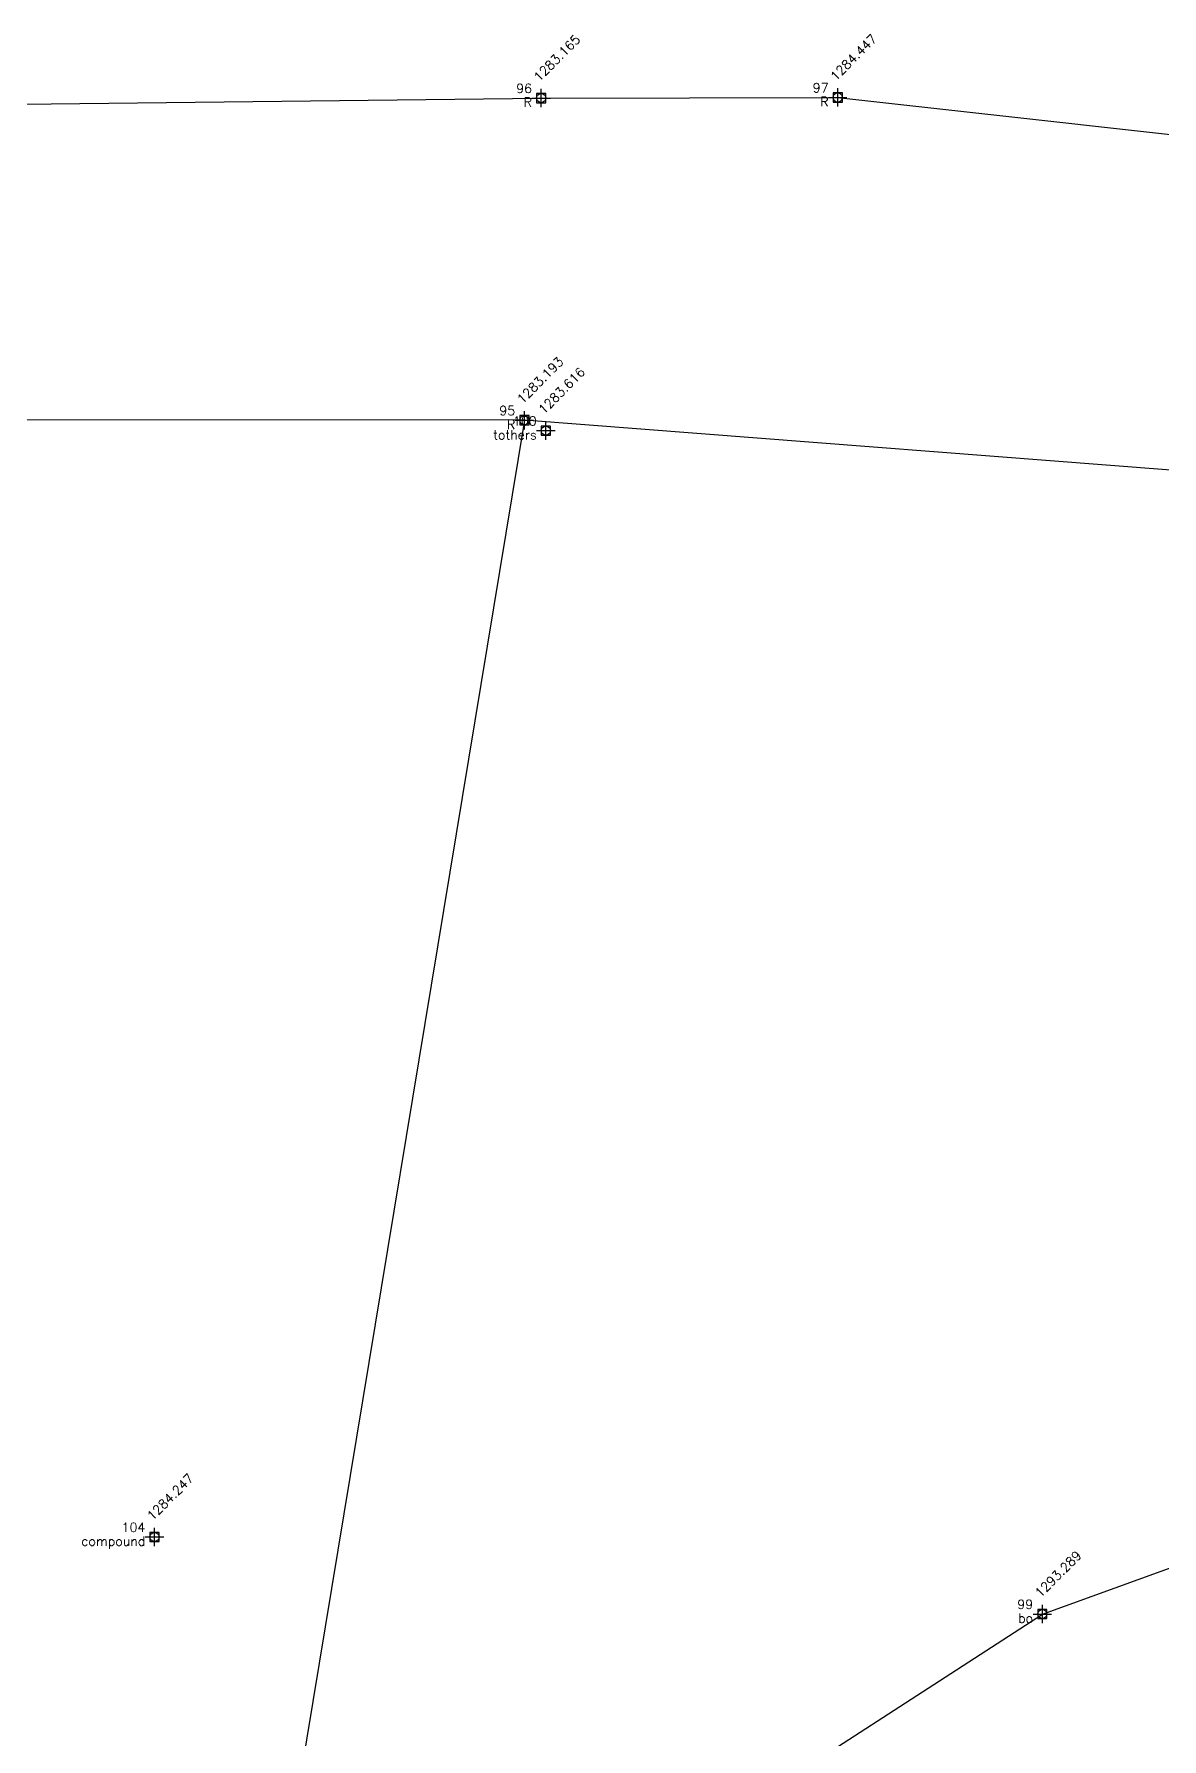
# Model space of a CAD drawing. Header units: metres. Extents: x 345912 to 349030, y 3061206 to 3061792.
# Drawn here: x 346370.26 to 346400.85, y 3061545.05 to 3061591.31 of the extents above; entities that cross this region are included whole.
import ezdxf
from ezdxf.enums import TextEntityAlignment as Align

# ---------------------------------------------------------------- set-up
doc = ezdxf.new("R2010")
doc.units = ezdxf.units.M
doc.header["$MEASUREMENT"] = 0
doc.header["$PDMODE"] = 98
doc.header["$PDSIZE"] = 0.25
for name, color, linetype in [('bo', 7, 'Continuous'), ('Boundary', 6, 'Continuous'), ('compound', 7, 'Continuous'), ('Features', 5, 'Continuous'), ('Points', 7, 'Continuous'), ('Points-ELV', 6, 'Continuous'), ('Points-NUM', 4, 'Continuous'), ('Points-TXT', 3, 'Continuous'), ('R', 1, 'Continuous'), ('tothers', 7, 'Continuous')]:
    doc.layers.add(name, color=color, linetype=linetype)
doc.styles.add('romans', font='romans.shx')

# ---------------------------------------------------------------- blocks, each defined once
blk = doc.blocks.new('POINTS')
at = {"layer": 'Points'}
blk.add_line((0, 0), (0, 0), dxfattribs=at)
blk.add_point((0, 0), dxfattribs=at)
at = {"layer": 'Points-ELV', "style": 'romans'}
blk.add_attdef('ELEV', text='', height=1, rotation=45, dxfattribs=at).set_placement((0, 0), align=Align.BOTTOM_LEFT)
at = {"layer": 'Points-NUM', "style": 'romans'}
blk.add_attdef('PTNUM', text='', height=1, dxfattribs=at).set_placement((0, 0), align=Align.BOTTOM_RIGHT)
at = {"layer": 'Points-TXT', "style": 'romans'}
blk.add_attdef('DESC', text='', height=1, dxfattribs=at).set_placement((0, 0), align=Align.BOTTOM_RIGHT)
blk = doc.blocks.new('dh')
at = {"layer": 'Boundary'}
blk.add_lwpolyline([(346582.238, 3061312.012), (346591.155, 3061309.482), (346594.07465, 3061308.65361), (346600.012, 3061309.172), (346601.871, 3061311.018), (346603.141, 3061312.283), (346611.952, 3061317.989), (346616.524, 3061319.636), (346628.182, 3061331.963), (346646.724, 3061331.279), (346648.105, 3061329.491), (346645.641, 3061319.666), (346645.006, 3061316.321), (346643.63, 3061310.547), (346642.767, 3061310.766), (346631.327, 3061312.107), (346624.101, 3061312.745)], dxfattribs=at)
at = {"layer": 'R'}
for points in [[(346470.8, 3061337.185), (346474.65, 3061340.185), (346477.595, 3061342.279), (346480.492, 3061344.098), (346484.067, 3061346.193), (346493.109, 3061350.19), (346501.168, 3061352.853), (346507.472, 3061355.156), (346517.062, 3061356.668), (346525.415, 3061357.549), (346531.112, 3061358.336), (346598.36, 3061359.118), (346606.403, 3061359.135), (346619.498, 3061357.676), (346630.573, 3061355.794), (346651.92, 3061352.284)], [(346649.951, 3061343.735), (346627.556, 3061347.044), (346618.472, 3061348.789), (346597.905, 3061350.377), (346531.896, 3061350.384), (346516.74, 3061347.88), (346501.121, 3061344.123), (346497.494, 3061343.302), (346491.76, 3061340.668), (346490.424, 3061339.807), (346485.111, 3061335.573), (346482.366, 3061333.706), (346478.345, 3061331.457)]]:
    blk.add_lwpolyline(points, dxfattribs=at)
at = {"layer": 'bo', "linetype": 'Continuous'}
ref = blk.add_blockref('POINTS', (346611.952, 3061317.989, 1293.289), dxfattribs=at)
ref.add_attrib('PTNUM', '99', dxfattribs={"layer": 'Points-NUM', "height": 0.25, "style": 'romans'}).set_placement((346611.702, 3061318.0515, 1293.289), align=Align.BOTTOM_RIGHT)
ref.add_attrib('DESC', 'bo', dxfattribs={"layer": 'Points-TXT', "height": 0.25, "style": 'romans'}).set_placement((346611.702, 3061317.6765, 1293.289), align=Align.BOTTOM_RIGHT)
ref.add_attrib('ELEV', '1293.289', dxfattribs={"layer": 'Points-ELV', "height": 0.25, "rotation": 45, "style": 'romans'}).set_placement((346611.952, 3061318.364, 1293.289), align=Align.BOTTOM_LEFT)
at = {"layer": 'compound', "linetype": 'Continuous'}
ref = blk.add_blockref('POINTS', (346587.873, 3061320.079, 1284.247), dxfattribs=at)
ref.add_attrib('PTNUM', '104', dxfattribs={"layer": 'Points-NUM', "height": 0.25, "style": 'romans'}).set_placement((346587.623, 3061320.1415, 1284.247), align=Align.BOTTOM_RIGHT)
ref.add_attrib('DESC', 'compound', dxfattribs={"layer": 'Points-TXT', "height": 0.25, "style": 'romans'}).set_placement((346587.623, 3061319.7665, 1284.247), align=Align.BOTTOM_RIGHT)
ref.add_attrib('ELEV', '1284.247', dxfattribs={"layer": 'Points-ELV', "height": 0.25, "rotation": 45, "style": 'romans'}).set_placement((346587.873, 3061320.454, 1284.247), align=Align.BOTTOM_LEFT)
at = {"layer": 'R', "linetype": 'Continuous'}
ref = blk.add_blockref('POINTS', (346598.36, 3061359.118, 1283.165), dxfattribs=at)
ref.add_attrib('PTNUM', '96', dxfattribs={"layer": 'Points-NUM', "height": 0.25, "style": 'romans'}).set_placement((346598.11, 3061359.1805, 1283.165), align=Align.BOTTOM_RIGHT)
ref.add_attrib('DESC', 'R', dxfattribs={"layer": 'Points-TXT', "height": 0.25, "style": 'romans'}).set_placement((346598.11, 3061358.8055, 1283.165), align=Align.BOTTOM_RIGHT)
ref.add_attrib('ELEV', '1283.165', dxfattribs={"layer": 'Points-ELV', "height": 0.25, "rotation": 45, "style": 'romans'}).set_placement((346598.36, 3061359.493, 1283.165), align=Align.BOTTOM_LEFT)
ref = blk.add_blockref('POINTS', (346606.403, 3061359.135, 1284.447), dxfattribs=at)
ref.add_attrib('PTNUM', '97', dxfattribs={"layer": 'Points-NUM', "height": 0.25, "style": 'romans'}).set_placement((346606.153, 3061359.1975, 1284.447), align=Align.BOTTOM_RIGHT)
ref.add_attrib('DESC', 'R', dxfattribs={"layer": 'Points-TXT', "height": 0.25, "style": 'romans'}).set_placement((346606.153, 3061358.8225, 1284.447), align=Align.BOTTOM_RIGHT)
ref.add_attrib('ELEV', '1284.447', dxfattribs={"layer": 'Points-ELV', "height": 0.25, "rotation": 45, "style": 'romans'}).set_placement((346606.403, 3061359.51, 1284.447), align=Align.BOTTOM_LEFT)
ref = blk.add_blockref('POINTS', (346597.905, 3061350.377, 1283.193), dxfattribs=at)
ref.add_attrib('PTNUM', '95', dxfattribs={"layer": 'Points-NUM', "height": 0.25, "style": 'romans'}).set_placement((346597.655, 3061350.4395, 1283.193), align=Align.BOTTOM_RIGHT)
ref.add_attrib('DESC', 'R', dxfattribs={"layer": 'Points-TXT', "height": 0.25, "style": 'romans'}).set_placement((346597.655, 3061350.0645, 1283.193), align=Align.BOTTOM_RIGHT)
ref.add_attrib('ELEV', '1283.193', dxfattribs={"layer": 'Points-ELV', "height": 0.25, "rotation": 45, "style": 'romans'}).set_placement((346597.905, 3061350.752, 1283.193), align=Align.BOTTOM_LEFT)
at = {"layer": 'tothers', "linetype": 'Continuous'}
ref = blk.add_blockref('POINTS', (346598.487, 3061350.095, 1283.616), dxfattribs=at)
ref.add_attrib('PTNUM', '100', dxfattribs={"layer": 'Points-NUM', "height": 0.25, "style": 'romans'}).set_placement((346598.237, 3061350.1575, 1283.616), align=Align.BOTTOM_RIGHT)
ref.add_attrib('DESC', 'tothers', dxfattribs={"layer": 'Points-TXT', "height": 0.25, "style": 'romans'}).set_placement((346598.237, 3061349.7825, 1283.616), align=Align.BOTTOM_RIGHT)
ref.add_attrib('ELEV', '1283.616', dxfattribs={"layer": 'Points-ELV', "height": 0.25, "rotation": 45, "style": 'romans'}).set_placement((346598.487, 3061350.47, 1283.616), align=Align.BOTTOM_LEFT)

msp = doc.modelspace()

# ---------------------------------------------------------------- linework, layer by layer
at = {"layer": 'Features', "elevation": -0.064}
msp.add_lwpolyline([(346383.55923, 3061580.83044), (346376.80923, 3061539.93544), (346379.73523, 3061539.12944), (346385.66623, 3061539.62544), (346387.52523, 3061541.47144), (346388.79523, 3061542.73644), (346397.60623, 3061548.44244), (346402.17823, 3061550.08944), (346411.34523, 3061562.47344), (346410.51237, 3061565.05127), (346410.47523, 3061566.78044), (346410.20423, 3061570.89644), (346411.51323, 3061577.62344), (346411.55028, 3061577.81631), (346404.12623, 3061579.24244), (346383.55923, 3061580.83044)], dxfattribs=at)

# ---------------------------------------------------------------- block references
at = {"layer": 'Features'}
msp.add_blockref('dh', (-214.34577, 230.45344, -1283.257), dxfattribs=at)

doc.saveas('drawing.dxf')
